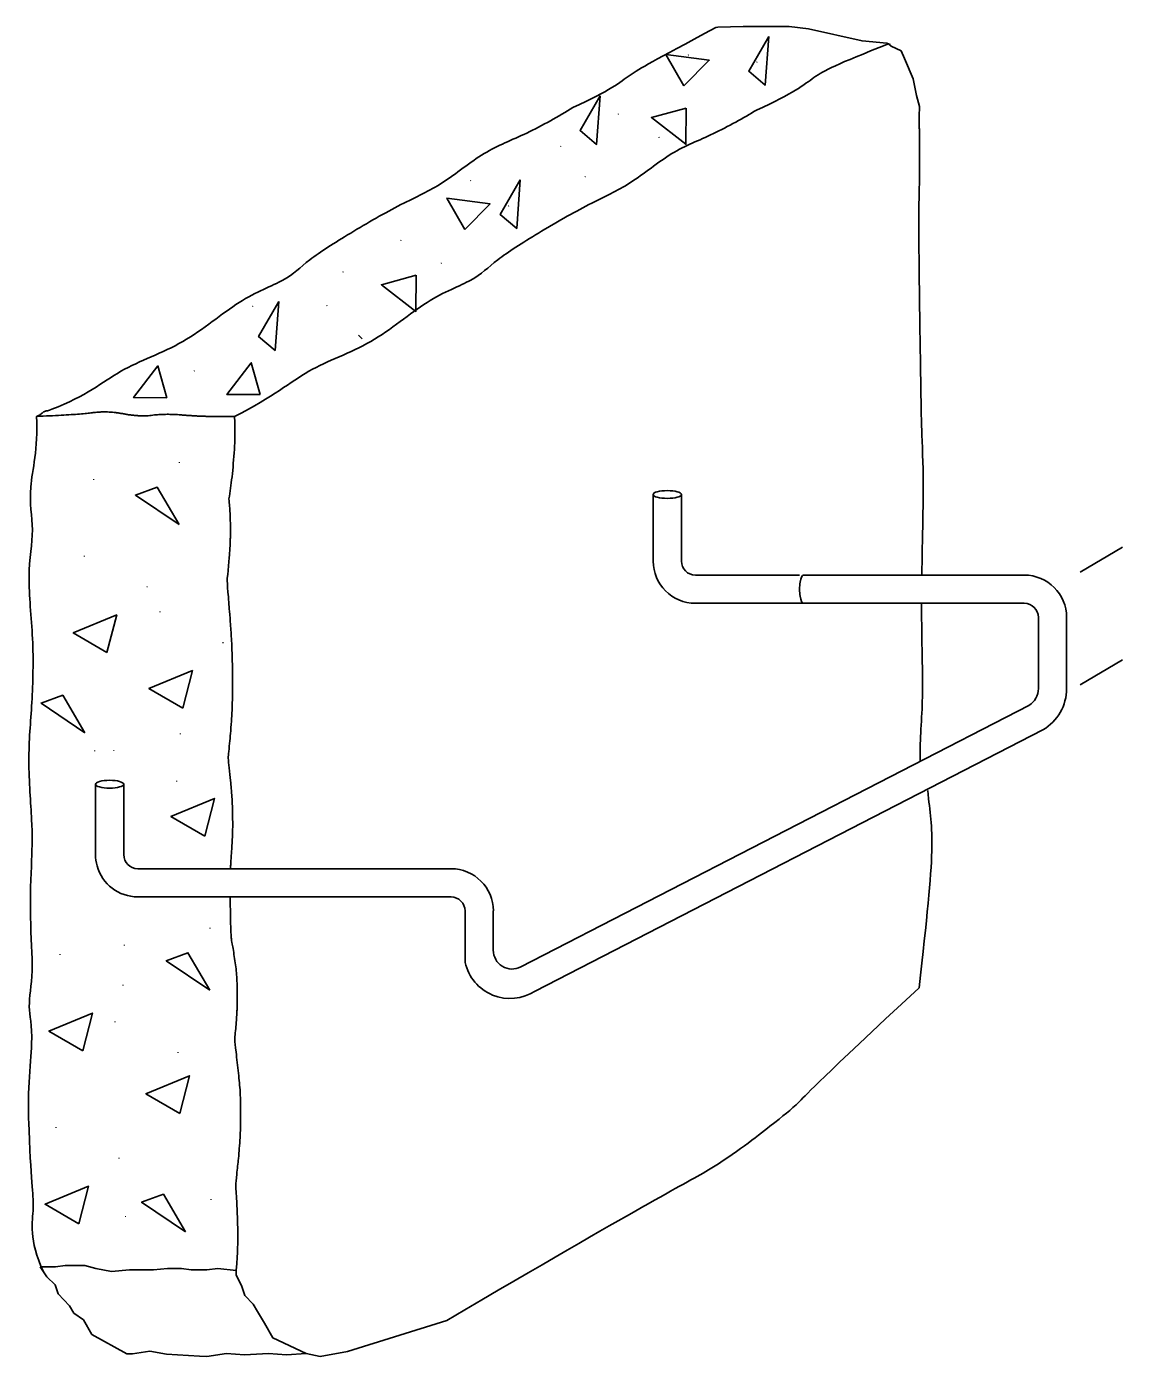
# Model space of a CAD drawing. Extents: x -851.3 to -792.3, y 474.7 to 534.3.
# Drawn here: x -798.928 to -796.498, y 527.447 to 530.397 of the extents above; entities that cross this region are included whole.
import ezdxf

# ---------------------------------------------------------------- set-up
doc = ezdxf.new("R2010")
doc.units = 0
doc.layers.add('str_Concrete-A', color=7, linetype='Continuous')
doc.layers.add('str_Reinforcement-A', color=7, linetype='Continuous')

msp = doc.modelspace()

# ---------------------------------------------------------------- linework, layer by layer
at = {"layer": 'str_Concrete-A'}
for p, q in [((-798.1918, 529.7124), (-798.1834, 529.7038)), ((-798.2162, 527.4575), (-797.9962, 527.5261))]:
    msp.add_line(p, q, dxfattribs=at)
for points in [[(-797.0129, 530.3569), (-797.0201, 530.3598), (-797.0751, 530.3651), (-797.1937, 530.3918), (-797.2371, 530.3968), (-797.3385, 530.3968), (-797.3952, 530.3953), (-797.3992, 530.3948)], [(-797.0165, 530.3583), (-797.0106, 530.3536), (-796.9888, 530.3434), (-796.9812, 530.3264), (-796.9616, 530.2813), (-796.9543, 530.2437), (-796.9478, 530.2197), (-796.9485, 530.1972)], [(-798.4627, 527.6374), (-798.5035, 527.6419), (-798.5283, 527.6386), (-798.5625, 527.6386), (-798.5843, 527.6419), (-798.6154, 527.6419), (-798.6464, 527.6386), (-798.6775, 527.6386), (-798.6993, 527.6386), (-798.7397, 527.6354), (-798.7739, 527.6419), (-798.7987, 527.6484), (-798.8423, 527.6484), (-798.864, 527.6451), (-798.8976, 527.6451)], [(-798.7055, 527.4527), (-798.7832, 527.4955), (-798.8018, 527.528), (-798.8232, 527.5428), (-798.8326, 527.5591), (-798.858, 527.5858), (-798.8642, 527.6053), (-798.8829, 527.6233), (-798.8976, 527.6451)], [(-798.3077, 527.4532), (-798.3818, 527.4878), (-798.4005, 527.5203), (-798.416, 527.5464), (-798.4254, 527.5626), (-798.444, 527.5821), (-798.4502, 527.6016), (-798.4627, 527.6277), (-798.4627, 527.6374)], [(-798.7055, 527.4527), (-798.6929, 527.4524), (-798.6548, 527.4585), (-798.6176, 527.4517), (-798.5441, 527.4471), (-798.5283, 527.4467), (-798.4848, 527.4532), (-798.4444, 527.45), (-798.3916, 527.4532), (-798.3512, 527.45), (-798.3077, 527.4532), (-798.2766, 527.4467), (-798.2162, 527.4575)]]:
    msp.add_lwpolyline(points, dxfattribs=at)
for points in [[(-797.2818, 530.375), (-797.2899, 530.267), (-797.3263, 530.2976)], [(-797.4703, 530.2652), (-797.5101, 530.3349), (-797.4142, 530.3221)], [(-797.656, 530.2434), (-797.664, 530.1354), (-797.7005, 530.166)], [(-797.4653, 530.216), (-797.4659, 530.1358), (-797.5424, 530.1949)], [(-797.833, 530.0571), (-797.841, 529.9491), (-797.8775, 529.9797)], [(-797.9562, 529.9467), (-797.9959, 530.0164), (-797.9001, 530.0036)], [(-798.0639, 529.8452), (-798.0645, 529.765), (-798.1409, 529.8242)], [(-798.3687, 529.7866), (-798.3768, 529.6786), (-798.4132, 529.7092)], [(-798.6169, 529.5735), (-798.6906, 529.5737), (-798.6365, 529.6441)], [(-798.4101, 529.5804), (-798.4837, 529.5806), (-798.4297, 529.651)], [(-798.5896, 529.2919), (-798.6865, 529.3574), (-798.6383, 529.3752)], [(-798.7496, 529.0082), (-798.8244, 529.0517), (-798.728, 529.0917)], [(-798.5815, 528.8846), (-798.6564, 528.9282), (-798.5599, 528.9681)], [(-798.7989, 528.8304), (-798.8958, 528.8959), (-798.8475, 528.9136)], [(-798.5327, 528.601), (-798.6076, 528.6446), (-798.5111, 528.6845)], [(-798.5213, 528.259), (-798.6182, 528.3244), (-798.57, 528.3422)], [(-798.8033, 528.1248), (-798.8782, 528.1684), (-798.7817, 528.2083)], [(-798.5882, 527.9859), (-798.663, 528.0295), (-798.5666, 528.0694)], [(-798.8118, 527.7406), (-798.8867, 527.7842), (-798.7902, 527.8242)], [(-798.5757, 527.7233), (-798.6726, 527.7887), (-798.6244, 527.8065)]]:
    msp.add_lwpolyline(points, close=True, dxfattribs=at)
for points, degree in [([(-797.3992, 530.3948), (-797.5417, 530.3182), (-797.5921, 530.2918), (-797.6322, 530.2549), (-797.7167, 530.2174)], 3), ([(-797.0165, 530.3583), (-797.1331, 530.313), (-797.1845, 530.2865), (-797.2251, 530.249), (-797.3096, 530.2115)], 3), ([(-797.7167, 530.2174), (-797.7472, 530.1984), (-797.8223, 530.1554), (-797.9124, 530.123), (-798.0072, 530.0434), (-798.0914, 530.0076), (-798.2137, 529.9372), (-798.3087, 529.8767), (-798.3484, 529.8335), (-798.4531, 529.797), (-798.5773, 529.6882), (-798.7262, 529.6399), (-798.795, 529.5765), (-798.8715, 529.5483)], 3), ([(-797.3096, 530.2115), (-797.337, 530.1948), (-797.4081, 530.1545), (-797.4957, 530.123), (-797.5906, 530.0434), (-797.6747, 530.0076), (-797.7971, 529.9372), (-797.8921, 529.8767), (-797.9318, 529.8335), (-798.0365, 529.797), (-798.1607, 529.6882), (-798.3095, 529.6399), (-798.3784, 529.5765), (-798.4665, 529.5321)], 3), ([(-796.9485, 530.1972), (-796.9469, 530.0714), (-796.9509, 529.9533), (-796.9436, 529.5177)], 2), ([(-798.9058, 529.5321), (-798.9005, 529.5337), (-798.8879, 529.5441), (-798.8807, 529.5441), (-798.8715, 529.5483)], 2), ([(-798.9058, 529.5321), (-798.9019, 529.4602), (-798.9287, 529.3658), (-798.9082, 529.2834), (-798.9287, 529.1833), (-798.9111, 529.039), (-798.9148, 528.8936), (-798.9269, 528.7722), (-798.9142, 528.6237), (-798.9161, 528.5595), (-798.9219, 528.4184), (-798.9111, 528.2943), (-798.9277, 528.2184), (-798.9089, 528.1681), (-798.9277, 528.0221), (-798.9222, 527.9488)], 3), ([(-798.9058, 529.5321), (-798.8109, 529.536), (-798.7497, 529.5447), (-798.6764, 529.5309), (-798.6204, 529.5384), (-798.5442, 529.532), (-798.4848, 529.532), (-798.4665, 529.5321)], 2), ([(-798.4665, 529.5321), (-798.465, 529.4967), (-798.4664, 529.4606), (-798.4721, 529.3941), (-798.4766, 529.3655), (-798.4791, 529.349)], 3), ([(-796.9436, 529.5177), (-796.943, 529.5042), (-796.9387, 529.4079), (-796.9401, 529.3117), (-796.9422, 529.215), (-796.9426, 529.18)], 3), ([(-798.4791, 529.349), (-798.4781, 529.3375), (-798.4762, 529.3179), (-798.4757, 529.2844), (-798.4757, 529.2771), (-798.4759, 529.2637), (-798.4761, 529.2574), (-798.4769, 529.2396), (-798.4776, 529.2293), (-798.4813, 529.1852), (-798.483, 529.1726), (-798.4831, 529.1708)], 3), ([(-798.4831, 529.1708), (-798.483, 529.1679), (-798.4816, 529.1452), (-798.4774, 529.0948), (-798.4758, 529.0745), (-798.4731, 529.0317), (-798.4722, 529.01), (-798.471, 528.9663), (-798.4708, 528.9443), (-798.4712, 528.911), (-798.4715, 528.8999), (-798.4723, 528.8773), (-798.4729, 528.8656), (-798.4751, 528.8323), (-798.4769, 528.8138), (-798.4796, 528.7866), (-798.4804, 528.7779), (-798.4807, 528.7741)], 3), ([(-796.9431, 529.1175), (-796.9432, 529.1069), (-796.943, 529.0268), (-796.9389, 528.8954), (-796.9482, 528.7933), (-796.9461, 528.7681)], 3), ([(-798.4807, 528.7741), (-798.4803, 528.7684), (-798.4786, 528.7542), (-798.4752, 528.7213), (-798.4739, 528.7083), (-798.4723, 528.6852), (-798.4718, 528.6765), (-798.4711, 528.6596), (-798.4709, 528.6515), (-798.4706, 528.6122), (-798.4721, 528.5866), (-798.4738, 528.5587), (-798.4743, 528.551), (-798.4751, 528.5384), (-798.4754, 528.5338), (-798.4756, 528.5286)], 3), ([(-796.9296, 528.7018), (-796.9246, 528.6537), (-796.913, 528.599), (-796.9314, 528.4187), (-796.9485, 528.2645)], 3), ([(-798.4763, 528.4654), (-798.4757, 528.4156), (-798.4753, 528.4026), (-798.4743, 528.3811), (-798.4736, 528.373), (-798.4734, 528.371)], 3), ([(-798.4734, 528.371), (-798.4731, 528.369), (-798.4711, 528.3596), (-798.4647, 528.3181), (-798.4609, 528.2863), (-798.4604, 528.2425), (-798.4605, 528.2332), (-798.461, 528.2167), (-798.4614, 528.2095), (-798.4626, 528.1902), (-798.4635, 528.1806), (-798.4656, 528.1581), (-798.4661, 528.1516), (-798.4662, 528.1493)], 3), ([(-797.9962, 527.5261), (-797.5568, 527.7858), (-797.3988, 527.8612), (-797.2648, 527.9699), (-797.2184, 528.0041), (-797.1705, 528.0587), (-796.9485, 528.2645)], 3), ([(-798.4662, 528.1493), (-798.4658, 528.1444), (-798.4637, 528.1262), (-798.4576, 528.072), (-798.4537, 528.0358), (-798.453, 527.9785), (-798.4532, 527.9666), (-798.4538, 527.9449), (-798.4543, 527.9347), (-798.4561, 527.906), (-798.4577, 527.8896), (-798.4619, 527.8482), (-798.4638, 527.8311), (-798.4641, 527.8263)], 3), ([(-798.9222, 527.9488), (-798.9177, 527.8189), (-798.9054, 527.7877), (-798.9238, 527.7051), (-798.8902, 527.6342)], 3), ([(-798.4641, 527.8263), (-798.464, 527.8232), (-798.4635, 527.8152), (-798.4618, 527.7897), (-798.4607, 527.7724), (-798.4592, 527.7199), (-798.4595, 527.6808), (-798.4627, 527.6374)], 3)]:
    msp.add_open_spline(points, degree=degree, dxfattribs=at)
at = {"layer": 'str_Reinforcement-A'}
for p, q in [((-797.5384, 529.3588), (-797.5384, 529.2112)), ((-797.4759, 529.2112), (-797.4759, 529.3588)), ((-796.5918, 529.1866), (-796.4979, 529.2417)), ((-797.2137, 529.18), (-797.4446, 529.18)), ((-796.7155, 529.18), (-797.205, 529.18)), ((-796.6494, 529.1528), (-796.6494, 529.1528)), ((-797.4446, 529.1175), (-797.2137, 529.1175)), ((-797.2137, 529.1175), (-796.7155, 529.1175)), ((-796.6842, 529.0862), (-796.6842, 528.9283)), ((-796.6217, 529.0072), (-796.6217, 529.0862)), ((-796.6217, 528.9283), (-796.6217, 529.0072)), ((-796.5918, 528.9366), (-796.4979, 528.9917)), ((-796.6223, 528.9169), (-796.6223, 528.9169)), ((-796.7052, 528.8908), (-797.8321, 528.3108)), ((-797.8001, 528.257), (-796.674, 528.8367)), ((-798.7749, 528.7161), (-798.7749, 528.5599)), ((-798.7124, 528.5599), (-798.7124, 528.7161)), ((-797.9866, 528.5286), (-798.6812, 528.5286)), ((-798.6812, 528.4661), (-797.9866, 528.4661)), ((-797.9554, 528.3207), (-797.9554, 528.4349)), ((-797.8929, 528.3478), (-797.8929, 528.4349))]:
    msp.add_line(p, q, dxfattribs=at)
for centre, radius, start, end in [((-797.4446, 529.2112), 0.0938, 180, 270), ((-797.4446, 529.2112), 0.0312, 180, 270), ((-796.7155, 529.0862), 0.0938, 0, 90), ((-796.7155, 529.0862), 0.0312, 0, 90), ((-796.7271, 528.9278), 0.0429, 300.6556, 0.6556), ((-796.7271, 528.9278), 0.1054, 300.2669, 0.2669), ((-798.6812, 528.5599), 0.0938, 180, 195.4966), ((-798.6812, 528.5599), 0.0312, 180, 270), ((-798.6812, 528.5599), 0.0938, 195.4966, 270), ((-797.9866, 528.4349), 0.0938, 0, 90), ((-797.9866, 528.4349), 0.0312, 0, 90), ((-797.8512, 528.3478), 0.0417, 180, 297.2375), ((-797.8556, 528.3428), 0.1021, 192.4597, 302.936)]:
    msp.add_arc(centre, radius, start, end, dxfattribs=at)
for centre in [(-797.5071, 529.3588), (-798.7437, 528.7161)]:
    msp.add_ellipse(centre, major_axis=(0.0312, 0), ratio=0.276632, dxfattribs=at)
msp.add_ellipse((-797.205, 529.1487), major_axis=(0, 0.0312), ratio=0.276632, start_param=0, end_param=3.141593, dxfattribs=at)

# ---------------------------------------------------------------- texts
at = {"layer": 'str_Concrete-A'}
for height, rotation, p in [(0.0164, 209.9975, (-797.4585, 530.3365)), (0.0164, 30.1671, (-797.3103, 530.3155)), (0.0164, 30.1671, (-797.6178, 530.2002)), (0.0164, 209.9975, (-797.5234, 530.1534)), (0.0164, 209.9975, (-797.7412, 530.1338)), (0.0164, 209.9975, (-797.9414, 530.0577)), (0.0164, 209.9975, (-797.6872, 530.0663)), (0.0164, 30.1671, (-797.8607, 529.9962)), (0.0164, 30.1671, (-798.0998, 529.92)), (0.0164, 209.9975, (-798.0063, 529.8746)), (0.0164, 209.9975, (-798.224, 529.8551)), (0.0164, 209.9975, (-798.2597, 529.7806)), (0.0164, 209.9975, (-798.4242, 529.7789)), (0.0164, 209.9975, (-798.554, 529.6357)), (0.0178, 90.2407, (-798.5879, 529.4266)), (0.0178, 90.2407, (-798.7778, 529.3889)), (0.0178, 90.2407, (-798.7986, 529.2184)), (0.0178, 90.2407, (-798.6591, 529.1504)), (0.0178, 90.2407, (-798.6306, 529.0949)), (0.0178, 90.2407, (-798.491, 529.0268)), (0.0178, 90.2407, (-798.5854, 528.8245)), (0.0178, 90.2407, (-798.7753, 528.7869)), (0.0178, 90.2407, (-798.7329, 528.7875)), (0.0178, 90.2407, (-798.5934, 528.7195)), (0.0178, 90.2407, (-798.5197, 528.3936)), (0.0178, 90.2407, (-798.8523, 528.3351)), (0.0178, 90.2407, (-798.7096, 528.356)), (0.0178, 90.2407, (-798.7128, 528.2671)), (0.0178, 90.2407, (-798.7304, 528.1855)), (0.0178, 90.2407, (-798.5909, 528.1175)), (0.0178, 90.2407, (-798.8609, 527.9509)), (0.0178, 90.2407, (-798.7214, 527.8829)), (0.0178, 90.2407, (-798.5172, 527.7916)), (0.0178, 90.2407, (-798.7071, 527.7539))]:
    msp.add_text('.', height=height, rotation=rotation, dxfattribs=at).set_placement(p)

doc.saveas('drawing.dxf')
